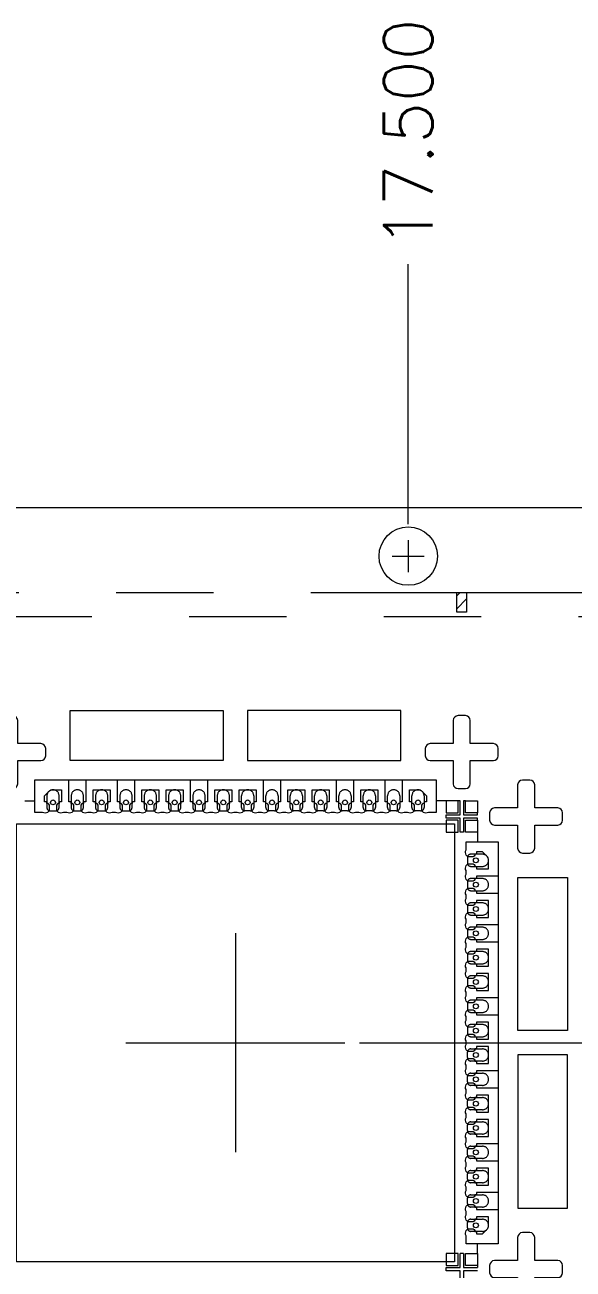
# Model space of a CAD drawing. Extents: x 0.5 to 10.25, y 0.33 to 6.92.
# Drawn here: x 3.053 to 3.616, y 5.642 to 6.92 of the extents above; entities that cross this region are included whole.
import ezdxf

# ---------------------------------------------------------------- set-up
doc = ezdxf.new("R2010")
doc.units = 0
doc.header["$LTSCALE"] = 0.006
doc.header["$MEASUREMENT"] = 0
doc.linetypes.add('CENTER', pattern=[2, 1.25, -0.25, 0.25, -0.25])
doc.linetypes.add('HIDDEN', pattern=[0.375, 0.25, -0.125])
doc.layers.get('0').update_dxf_attribs({"linetype": 'CONTINUOUS'})
for name, color, linetype in [('1', 7, 'CONTINUOUS'), ('1D', 7, 'CONTINUOUS'), ('3D', 7, 'CONTINUOUS')]:
    doc.layers.add(name, color=color, linetype=linetype)
doc.styles.add('SIMPLEX', font='SIMPLEX')

msp = doc.modelspace()

# ---------------------------------------------------------------- hatches: boundary and pattern name
at = {"layer": '1D', "lineweight": 13}
h = msp.add_hatch(dxfattribs=at)
h.set_pattern_fill('ANSI31', color=256, scale=0.075, style=0)
h.set_pattern_definition([(45, (12.572351, 6.208092), (-0.006629126, 0.006629126), [])])
h.paths.add_polyline_path([(3.041812, 3.107045), (3.031812, 3.107045), (3.031812, 3.087045), (3.041812, 3.087045)])
h.paths.add_polyline_path([(2.576812, 3.107045), (2.566812, 3.107045), (2.566812, 3.087045), (2.576812, 3.087045)])
h.paths.add_polyline_path([(2.111812, 3.107045), (2.101812, 3.107045), (2.101812, 3.087045), (2.111812, 3.087045)])
h.paths.add_polyline_path([(1.646812, 3.107045), (1.636812, 3.107045), (1.636812, 3.087045), (1.646812, 3.087045)])
h.paths.add_polyline_path([(3.506812, 3.107045), (3.496812, 3.107045), (3.496812, 3.087045), (3.506812, 3.087045)])
h.paths.add_polyline_path([(3.801807, 3.304545), (3.801807, 3.329545), (3.751812, 3.329545), (3.751812, 3.304545)])
h.paths.add_polyline_path([(3.801807, 4.234545), (3.801807, 4.259545), (3.751812, 4.259545), (3.751812, 4.234545)])
h.paths.add_polyline_path([(3.794307, 3.769545), (3.794307, 3.794545), (3.751812, 3.794545), (3.751812, 3.769545)])
h.paths.add_polyline_path([(3.794307, 5.629545), (3.794307, 5.654545), (3.751812, 5.654545), (3.751812, 5.629545)])
h.paths.add_polyline_path([(3.801807, 5.164545), (3.801807, 5.189545), (3.751812, 5.189545), (3.751812, 5.164545)])
h.paths.add_polyline_path([(3.794307, 4.699545), (3.794307, 4.724545), (3.751812, 4.724545), (3.751812, 4.699545)])
h.paths.add_polyline_path([(3.506812, 6.317045), (3.496812, 6.317045), (3.496812, 6.337045), (3.506812, 6.337045)])
h.paths.add_polyline_path([(3.801807, 6.094545), (3.801807, 6.119545), (3.751812, 6.119545), (3.751812, 6.094545)])
h.paths.add_polyline_path([(3.041812, 6.317045), (3.031812, 6.317045), (3.031812, 6.337045), (3.041812, 6.337045)])
h.paths.add_polyline_path([(2.576812, 6.317045), (2.566812, 6.317045), (2.566812, 6.337045), (2.576812, 6.337045)])
h.paths.add_polyline_path([(2.111812, 6.317045), (2.101812, 6.317045), (2.101812, 6.337045), (2.111812, 6.337045)])
h.paths.add_polyline_path([(1.646812, 6.317045), (1.636812, 6.317045), (1.636812, 6.337045), (1.646812, 6.337045)])
h.paths.add_polyline_path([(1.251812, 5.629545), (1.251812, 5.654545), (1.391812, 5.654545), (1.391812, 5.629545)])
h.paths.add_polyline_path([(1.251812, 6.094545), (1.251812, 6.119545), (1.391812, 6.119545), (1.391812, 6.094545)])
h.paths.add_polyline_path([(1.251812, 4.699545), (1.251812, 4.724545), (1.391812, 4.724545), (1.391812, 4.699545)])
h.paths.add_polyline_path([(1.251812, 5.164545), (1.251812, 5.189545), (1.391812, 5.189545), (1.391812, 5.164545)])
h.paths.add_polyline_path([(1.251812, 4.234545), (1.251812, 4.259545), (1.391812, 4.259545), (1.391812, 4.234545)])
h.paths.add_polyline_path([(1.251812, 3.769545), (1.251812, 3.794545), (1.391812, 3.794545), (1.391812, 3.769545)])
h.paths.add_polyline_path([(1.251812, 3.304545), (1.251812, 3.329545), (1.391812, 3.329545), (1.391812, 3.304545)])

# ---------------------------------------------------------------- linework, layer by layer
at = {"color": 0, "lineweight": 13}
for p, q in [((3.052948, 6.123172), (3.062914, 6.123172)), ((3.485684, 6.123182), (3.475709, 6.123182)), ((3.500039, 6.12317), (3.498062, 6.12317)), ((3.505562, 6.12317), (3.503584, 6.12317)), ((3.517937, 6.108795), (3.517937, 6.110795)), ((3.517937, 6.103295), (3.517937, 6.105295)), ((3.517948, 6.090918), (3.517948, 6.080942)), ((3.517959, 5.65817), (3.517959, 5.668148)), ((3.503584, 5.65817), (3.500039, 5.65817)), ((3.517937, 5.645795), (3.517937, 5.643795))]:
    msp.add_line(p, q, dxfattribs=at)
for points in [[(3.440562, 6.144545), (3.440562, 6.122063), (3.438062, 6.122063), (3.438062, 6.120559, 0.39913711), (3.435312, 6.117663), (3.435312, 6.114637, 0.27711491), (3.437166, 6.111548, 0.23940692), (3.442449, 6.111445, -0.11309496), (3.442885, 6.111545), (3.445739, 6.111545, -0.11309496), (3.446174, 6.111445, 0.23940692), (3.451457, 6.111548, 0.27711491), (3.453312, 6.114637), (3.453312, 6.117663, 0.39913711), (3.450562, 6.120559), (3.450562, 6.122063), (3.448062, 6.122063), (3.448062, 6.134545), (3.456834, 6.134545, -0.20158283), (3.461231, 6.132714), (3.465562, 6.128384), (3.465562, 6.122063), (3.463062, 6.122063), (3.463062, 6.120559, 0.39913711), (3.460312, 6.117663), (3.460312, 6.114637, 0.27711491), (3.462166, 6.111548, 0.23940701), (3.467449, 6.111445, -0.11309496), (3.467885, 6.111545), (3.475709, 6.111545), (3.475709, 6.144545), (3.062914, 6.144545)], [(3.062914, 6.144545), (3.062914, 6.111545), (3.070739, 6.111545, -0.11309496), (3.071174, 6.111445, 0.23940701), (3.076457, 6.111548, 0.27711491), (3.078312, 6.114637), (3.078312, 6.117663, 0.39913711), (3.075562, 6.120559), (3.075562, 6.122063), (3.073062, 6.122063), (3.073062, 6.128384), (3.077392, 6.132714, -0.20158283), (3.081789, 6.134545), (3.090562, 6.134545), (3.090562, 6.122063), (3.088062, 6.122063), (3.088062, 6.120559, 0.39913711), (3.085312, 6.117663), (3.085312, 6.114637, 0.27711491), (3.087166, 6.111548, 0.23940692), (3.092449, 6.111445, -0.11309496), (3.092885, 6.111545), (3.095739, 6.111545, -0.11309496), (3.096174, 6.111445, 0.23940692), (3.101457, 6.111548, 0.27711491), (3.103312, 6.114637), (3.103312, 6.117663, 0.39913711), (3.100562, 6.120559), (3.100562, 6.122063), (3.098062, 6.122063), (3.098062, 6.144545)], [(3.115562, 6.144545), (3.115562, 6.122063), (3.113062, 6.122063), (3.113062, 6.120559, 0.39913711), (3.110312, 6.117663), (3.110312, 6.114637, 0.27711491), (3.112166, 6.111548, 0.23940692), (3.117449, 6.111445, -0.11309496), (3.117885, 6.111545), (3.120739, 6.111545, -0.11309496), (3.121174, 6.111445, 0.23940692), (3.126457, 6.111548, 0.27711491), (3.128312, 6.114637), (3.128312, 6.117663, 0.39913711), (3.125562, 6.120559), (3.125562, 6.122063), (3.123062, 6.122063), (3.123062, 6.134545), (3.140562, 6.134545), (3.140562, 6.122063), (3.138062, 6.122063), (3.138062, 6.120559, 0.39913711), (3.135312, 6.117663), (3.135312, 6.114637, 0.27711491), (3.137166, 6.111548, 0.23940692), (3.142449, 6.111445, -0.11309496), (3.142885, 6.111545), (3.145739, 6.111545, -0.11309496), (3.146174, 6.111445, 0.23940692), (3.151457, 6.111548, 0.27711491), (3.153312, 6.114637), (3.153312, 6.117663, 0.39913711), (3.150562, 6.120559), (3.150562, 6.122063), (3.148062, 6.122063), (3.148062, 6.144545)], [(3.165562, 6.144545), (3.165562, 6.122063), (3.163062, 6.122063), (3.163062, 6.120559, 0.39913711), (3.160312, 6.117663), (3.160312, 6.114637, 0.27711491), (3.162166, 6.111548, 0.23940692), (3.167449, 6.111445, -0.11309496), (3.167885, 6.111545), (3.170739, 6.111545, -0.11309496), (3.171174, 6.111445, 0.23940692), (3.176457, 6.111548, 0.27711491), (3.178312, 6.114637), (3.178312, 6.117663, 0.39913711), (3.175562, 6.120559), (3.175562, 6.122063), (3.173062, 6.122063), (3.173062, 6.134545), (3.190562, 6.134545), (3.190562, 6.122063), (3.188062, 6.122063), (3.188062, 6.120559, 0.39913711), (3.185312, 6.117663), (3.185312, 6.114637, 0.27711491), (3.187166, 6.111548, 0.23940692), (3.192449, 6.111445, -0.11309496), (3.192885, 6.111545), (3.195739, 6.111545, -0.11309496), (3.196174, 6.111445, 0.23940692), (3.201457, 6.111548, 0.27711491), (3.203312, 6.114637), (3.203312, 6.117663, 0.39913711), (3.200562, 6.120559), (3.200562, 6.122063), (3.198062, 6.122063), (3.198062, 6.134545), (3.215562, 6.134545), (3.215562, 6.122063), (3.213062, 6.122063), (3.213062, 6.120559, 0.39913711), (3.210312, 6.117663), (3.210312, 6.114637, 0.27711491), (3.212166, 6.111548, 0.23940692), (3.217449, 6.111445, -0.11309496), (3.217885, 6.111545), (3.220739, 6.111545, -0.11309496), (3.221174, 6.111445, 0.23940692), (3.226457, 6.111548, 0.27711491), (3.228312, 6.114637), (3.228312, 6.117663, 0.39913711), (3.225562, 6.120559), (3.225562, 6.122063), (3.223062, 6.122063), (3.223062, 6.144545)], [(3.240562, 6.144545), (3.240562, 6.122063), (3.238062, 6.122063), (3.238062, 6.120559, 0.39913711), (3.235312, 6.117663), (3.235312, 6.114637, 0.27711491), (3.237166, 6.111548, 0.23940692), (3.242449, 6.111445, -0.11309496), (3.242885, 6.111545), (3.245739, 6.111545, -0.11309496), (3.246174, 6.111445, 0.23940692), (3.251457, 6.111548, 0.27711491), (3.253312, 6.114637), (3.253312, 6.117663, 0.39913711), (3.250562, 6.120559), (3.250562, 6.122063), (3.248062, 6.122063), (3.248062, 6.134545), (3.265562, 6.134545), (3.265562, 6.122063), (3.263062, 6.122063), (3.263062, 6.120559, 0.39913711), (3.260312, 6.117663), (3.260312, 6.114637, 0.27711491), (3.262166, 6.111548, 0.23940692), (3.267449, 6.111445, -0.11309496), (3.267885, 6.111545), (3.270739, 6.111545, -0.11309496), (3.271174, 6.111445, 0.23940692), (3.276457, 6.111548, 0.27711491), (3.278312, 6.114637), (3.278312, 6.117663, 0.39913711), (3.275562, 6.120559), (3.275562, 6.122063), (3.273062, 6.122063), (3.273062, 6.134545), (3.290562, 6.134545), (3.290562, 6.122063), (3.288062, 6.122063), (3.288062, 6.120559, 0.39913711), (3.285312, 6.117663), (3.285312, 6.114637, 0.27711491), (3.287166, 6.111548, 0.23940692), (3.292449, 6.111445, -0.11309496), (3.292885, 6.111545), (3.295739, 6.111545, -0.11309496), (3.296174, 6.111445, 0.23940692), (3.301457, 6.111548, 0.27711491), (3.303312, 6.114637), (3.303312, 6.117663, 0.39913711), (3.300562, 6.120559), (3.300562, 6.122063), (3.298062, 6.122063), (3.298062, 6.144545)], [(3.315562, 6.144545), (3.315562, 6.122063), (3.313062, 6.122063), (3.313062, 6.120559, 0.39913711), (3.310312, 6.117663), (3.310312, 6.114637, 0.27711491), (3.312166, 6.111548, 0.23940692), (3.317449, 6.111445, -0.11309496), (3.317885, 6.111545), (3.320739, 6.111545, -0.11309496), (3.321174, 6.111445, 0.23940692), (3.326457, 6.111548, 0.27711491), (3.328312, 6.114637), (3.328312, 6.117663, 0.39913711), (3.325562, 6.120559), (3.325562, 6.122063), (3.323062, 6.122063), (3.323062, 6.134545), (3.340562, 6.134545), (3.340562, 6.122063), (3.338062, 6.122063), (3.338062, 6.120559, 0.39913711), (3.335312, 6.117663), (3.335312, 6.114637, 0.27711491), (3.337166, 6.111548, 0.23940692), (3.342449, 6.111445, -0.11309496), (3.342885, 6.111545), (3.345739, 6.111545, -0.11309496), (3.346174, 6.111445, 0.23940692), (3.351457, 6.111548, 0.27711491), (3.353312, 6.114637), (3.353312, 6.117663, 0.39913711), (3.350562, 6.120559), (3.350562, 6.122063), (3.348062, 6.122063), (3.348062, 6.134545), (3.365562, 6.134545), (3.365562, 6.122063), (3.363062, 6.122063), (3.363062, 6.120559, 0.39913711), (3.360312, 6.117663), (3.360312, 6.114637, 0.27711491), (3.362166, 6.111548, 0.23940692), (3.367449, 6.111445, -0.11309496), (3.367885, 6.111545), (3.370739, 6.111545, -0.11309496), (3.371174, 6.111445, 0.23940692), (3.376457, 6.111548, 0.27711491), (3.378312, 6.114637), (3.378312, 6.117663, 0.39913711), (3.375562, 6.120559), (3.375562, 6.122063), (3.373062, 6.122063), (3.373062, 6.144545)], [(3.390562, 6.144545), (3.390562, 6.122063), (3.388062, 6.122063), (3.388062, 6.120559, 0.39913711), (3.385312, 6.117663), (3.385312, 6.114637, 0.27711491), (3.387166, 6.111548, 0.23940692), (3.392449, 6.111445, -0.11309496), (3.392885, 6.111545), (3.395739, 6.111545, -0.11309496), (3.396174, 6.111445, 0.23940692), (3.401457, 6.111548, 0.27711491), (3.403312, 6.114637), (3.403312, 6.117663, 0.39913711), (3.400562, 6.120559), (3.400562, 6.122063), (3.398062, 6.122063), (3.398062, 6.134545), (3.415562, 6.134545), (3.415562, 6.122063), (3.413062, 6.122063), (3.413062, 6.120559, 0.39913711), (3.410312, 6.117663), (3.410312, 6.114637, 0.27711491), (3.412166, 6.111548, 0.23940692), (3.417449, 6.111445, -0.11309496), (3.417885, 6.111545), (3.420739, 6.111545, -0.11309496), (3.421174, 6.111445, 0.23940692), (3.426457, 6.111548, 0.27711491), (3.428312, 6.114637), (3.428312, 6.117663, 0.39913711), (3.425562, 6.120559), (3.425562, 6.122063), (3.423062, 6.122063), (3.423062, 6.144545)], [(3.539312, 6.045795), (3.51683, 6.045795), (3.51683, 6.043295), (3.515326, 6.043295, -0.39913711), (3.51243, 6.040545), (3.509404, 6.040545, -0.27711491), (3.506315, 6.042399, -0.23940692), (3.506212, 6.047682, 0.11309496), (3.506312, 6.048118), (3.506312, 6.050972, 0.11309496), (3.506212, 6.051407, -0.23940692), (3.506315, 6.05669, -0.27711491), (3.509404, 6.058545), (3.51243, 6.058545, -0.39913711), (3.515326, 6.055795), (3.51683, 6.055795), (3.51683, 6.053295), (3.529312, 6.053295), (3.529312, 6.062067, 0.20158283), (3.527481, 6.066464), (3.523151, 6.070795), (3.51683, 6.070795), (3.51683, 6.068295), (3.515326, 6.068295, -0.39913711), (3.51243, 6.065545), (3.509404, 6.065545, -0.27711491), (3.506315, 6.067399, -0.23940701), (3.506212, 6.072682, 0.11309496), (3.506312, 6.073118), (3.506312, 6.080942), (3.539312, 6.080942), (3.539312, 5.668148)], [(3.539312, 5.995795), (3.51683, 5.995795), (3.51683, 5.993295), (3.515326, 5.993295, -0.39913711), (3.51243, 5.990545), (3.509404, 5.990545, -0.27711491), (3.506315, 5.992399, -0.23940692), (3.506212, 5.997682, 0.11309496), (3.506312, 5.998118), (3.506312, 6.000972, 0.11309496), (3.506212, 6.001407, -0.23940692), (3.506315, 6.00669, -0.27711491), (3.509404, 6.008545), (3.51243, 6.008545, -0.39913711), (3.515326, 6.005795), (3.51683, 6.005795), (3.51683, 6.003295), (3.529312, 6.003295), (3.529312, 6.020795), (3.51683, 6.020795), (3.51683, 6.018295), (3.515326, 6.018295, -0.39913711), (3.51243, 6.015545), (3.509404, 6.015545, -0.27711491), (3.506315, 6.017399, -0.23940692), (3.506212, 6.022682, 0.11309496), (3.506312, 6.023118), (3.506312, 6.025972, 0.11309496), (3.506212, 6.026407, -0.23940692), (3.506315, 6.03169, -0.27711491), (3.509404, 6.033545), (3.51243, 6.033545, -0.39913711), (3.515326, 6.030795), (3.51683, 6.030795), (3.51683, 6.028295), (3.539312, 6.028295)], [(3.539312, 5.920795), (3.51683, 5.920795), (3.51683, 5.918295), (3.515326, 5.918295, -0.39913711), (3.51243, 5.915545), (3.509404, 5.915545, -0.27711491), (3.506315, 5.917399, -0.23940692), (3.506212, 5.922682, 0.11309496), (3.506312, 5.923118), (3.506312, 5.925972, 0.11309496), (3.506212, 5.926407, -0.23940692), (3.506315, 5.93169, -0.27711491), (3.509404, 5.933545), (3.51243, 5.933545, -0.39913711), (3.515326, 5.930795), (3.51683, 5.930795), (3.51683, 5.928295), (3.529312, 5.928295), (3.529312, 5.945795), (3.51683, 5.945795), (3.51683, 5.943295), (3.515326, 5.943295, -0.39913711), (3.51243, 5.940545), (3.509404, 5.940545, -0.27711491), (3.506315, 5.942399, -0.23940692), (3.506212, 5.947682, 0.11309496), (3.506312, 5.948118), (3.506312, 5.950972, 0.11309496), (3.506212, 5.951407, -0.23940692), (3.506315, 5.95669, -0.27711491), (3.509404, 5.958545), (3.51243, 5.958545, -0.39913711), (3.515326, 5.955795), (3.51683, 5.955795), (3.51683, 5.953295), (3.529312, 5.953295), (3.529312, 5.970795), (3.51683, 5.970795), (3.51683, 5.968295), (3.515326, 5.968295, -0.39913711), (3.51243, 5.965545), (3.509404, 5.965545, -0.27711491), (3.506315, 5.967399, -0.23940692), (3.506212, 5.972682, 0.11309496), (3.506312, 5.973118), (3.506312, 5.975972, 0.11309496), (3.506212, 5.976407, -0.23940692), (3.506315, 5.98169, -0.27711491), (3.509404, 5.983545), (3.51243, 5.983545, -0.39913711), (3.515326, 5.980795), (3.51683, 5.980795), (3.51683, 5.978295), (3.539312, 5.978295)], [(3.539312, 5.845795), (3.51683, 5.845795), (3.51683, 5.843295), (3.515326, 5.843295, -0.39913711), (3.51243, 5.840545), (3.509404, 5.840545, -0.27711491), (3.506315, 5.842399, -0.23940692), (3.506212, 5.847682, 0.11309496), (3.506312, 5.848118), (3.506312, 5.850972, 0.11309496), (3.506212, 5.851407, -0.23940692), (3.506315, 5.85669, -0.27711491), (3.509404, 5.858545), (3.51243, 5.858545, -0.39913711), (3.515326, 5.855795), (3.51683, 5.855795), (3.51683, 5.853295), (3.529312, 5.853295), (3.529312, 5.870795), (3.51683, 5.870795), (3.51683, 5.868295), (3.515326, 5.868295, -0.39913711), (3.51243, 5.865545), (3.509404, 5.865545, -0.27711491), (3.506315, 5.867399, -0.23940692), (3.506212, 5.872682, 0.11309496), (3.506312, 5.873118), (3.506312, 5.875972, 0.11309496), (3.506212, 5.876407, -0.23940692), (3.506315, 5.88169, -0.27711491), (3.509404, 5.883545), (3.51243, 5.883545, -0.39913711), (3.515326, 5.880795), (3.51683, 5.880795), (3.51683, 5.878295), (3.529312, 5.878295), (3.529312, 5.895795), (3.51683, 5.895795), (3.51683, 5.893295), (3.515326, 5.893295, -0.39913711), (3.51243, 5.890545), (3.509404, 5.890545, -0.27711491), (3.506315, 5.892399, -0.23940692), (3.506212, 5.897682, 0.11309496), (3.506312, 5.898118), (3.506312, 5.900972, 0.11309496), (3.506212, 5.901407, -0.23940692), (3.506315, 5.90669, -0.27711491), (3.509404, 5.908545), (3.51243, 5.908545, -0.39913711), (3.515326, 5.905795), (3.51683, 5.905795), (3.51683, 5.903295), (3.539312, 5.903295)], [(3.539312, 5.770795), (3.51683, 5.770795), (3.51683, 5.768295), (3.515326, 5.768295, -0.39913711), (3.51243, 5.765545), (3.509404, 5.765545, -0.27711491), (3.506315, 5.767399, -0.23940692), (3.506212, 5.772682, 0.11309496), (3.506312, 5.773118), (3.506312, 5.775972, 0.11309496), (3.506212, 5.776407, -0.23940692), (3.506315, 5.78169, -0.27711491), (3.509404, 5.783545), (3.51243, 5.783545, -0.39913711), (3.515326, 5.780795), (3.51683, 5.780795), (3.51683, 5.778295), (3.529312, 5.778295), (3.529312, 5.795795), (3.51683, 5.795795), (3.51683, 5.793295), (3.515326, 5.793295, -0.39913711), (3.51243, 5.790545), (3.509404, 5.790545, -0.27711491), (3.506315, 5.792399, -0.23940692), (3.506212, 5.797682, 0.11309496), (3.506312, 5.798118), (3.506312, 5.800972, 0.11309496), (3.506212, 5.801407, -0.23940692), (3.506315, 5.80669, -0.27711491), (3.509404, 5.808545), (3.51243, 5.808545, -0.39913711), (3.515326, 5.805795), (3.51683, 5.805795), (3.51683, 5.803295), (3.529312, 5.803295), (3.529312, 5.820795), (3.51683, 5.820795), (3.51683, 5.818295), (3.515326, 5.818295, -0.39913711), (3.51243, 5.815545), (3.509404, 5.815545, -0.27711491), (3.506315, 5.817399, -0.23940692), (3.506212, 5.822682, 0.11309496), (3.506312, 5.823118), (3.506312, 5.825972, 0.11309496), (3.506212, 5.826407, -0.23940692), (3.506315, 5.83169, -0.27711491), (3.509404, 5.833545), (3.51243, 5.833545, -0.39913711), (3.515326, 5.830795), (3.51683, 5.830795), (3.51683, 5.828295), (3.539312, 5.828295)], [(3.539312, 5.720795), (3.51683, 5.720795), (3.51683, 5.718295), (3.515326, 5.718295, -0.39913711), (3.51243, 5.715545), (3.509404, 5.715545, -0.27711491), (3.506315, 5.717399, -0.23940692), (3.506212, 5.722682, 0.11309496), (3.506312, 5.723118), (3.506312, 5.725972, 0.11309496), (3.506212, 5.726407, -0.23940692), (3.506315, 5.73169, -0.27711491), (3.509404, 5.733545), (3.51243, 5.733545, -0.39913711), (3.515326, 5.730795), (3.51683, 5.730795), (3.51683, 5.728295), (3.529312, 5.728295), (3.529312, 5.745795), (3.51683, 5.745795), (3.51683, 5.743295), (3.515326, 5.743295, -0.39913711), (3.51243, 5.740545), (3.509404, 5.740545, -0.27711491), (3.506315, 5.742399, -0.23940692), (3.506212, 5.747682, 0.11309496), (3.506312, 5.748118), (3.506312, 5.750972, 0.11309496), (3.506212, 5.751407, -0.23940692), (3.506315, 5.75669, -0.27711491), (3.509404, 5.758545), (3.51243, 5.758545, -0.39913711), (3.515326, 5.755795), (3.51683, 5.755795), (3.51683, 5.753295), (3.539312, 5.753295)], [(3.539312, 5.668148), (3.506312, 5.668148), (3.506312, 5.675972, 0.11309496), (3.506212, 5.676407, -0.23940701), (3.506315, 5.68169, -0.27711491), (3.509404, 5.683545), (3.51243, 5.683545, -0.39913711), (3.515326, 5.680795), (3.51683, 5.680795), (3.51683, 5.678295), (3.523151, 5.678295), (3.527481, 5.682626, 0.20158283), (3.529312, 5.687023), (3.529312, 5.695795), (3.51683, 5.695795), (3.51683, 5.693295), (3.515326, 5.693295, -0.39913711), (3.51243, 5.690545), (3.509404, 5.690545, -0.27711491), (3.506315, 5.692399, -0.23940692), (3.506212, 5.697682, 0.11309496), (3.506312, 5.698118), (3.506312, 5.700972, 0.11309496), (3.506212, 5.701407, -0.23940692), (3.506315, 5.70669, -0.27711491), (3.509404, 5.708545), (3.51243, 5.708545, -0.39913711), (3.515326, 5.705795), (3.51683, 5.705795), (3.51683, 5.703295), (3.539312, 5.703295)]]:
    msp.add_lwpolyline(points, format="xyb", dxfattribs=at)
for points in [[(3.498062, 6.12317), (3.485687, 6.12317), (3.485687, 6.110795), (3.498062, 6.110795)], [(3.505562, 6.12317), (3.517937, 6.12317), (3.517937, 6.110795), (3.505562, 6.110795)], [(3.498062, 6.103295), (3.485687, 6.103295), (3.485687, 6.09092), (3.498062, 6.09092)], [(3.505562, 6.103295), (3.517937, 6.103295), (3.517937, 6.09092), (3.505562, 6.09092)], [(3.498062, 5.65817), (3.485687, 5.65817), (3.485687, 5.645795), (3.498062, 5.645795)], [(3.505562, 5.65817), (3.517937, 5.65817), (3.517937, 5.645795), (3.505562, 5.645795)]]:
    msp.add_lwpolyline(points, close=True, dxfattribs=at)
for centre in [(3.081812, 6.121545), (3.106812, 6.121545), (3.131812, 6.121545), (3.156812, 6.121545), (3.181812, 6.121545), (3.206812, 6.121545), (3.231812, 6.121545), (3.256812, 6.121545), (3.281812, 6.121545), (3.306812, 6.121545), (3.331812, 6.121545), (3.356812, 6.121545), (3.381812, 6.121545), (3.406812, 6.121545), (3.431812, 6.121545), (3.456812, 6.121545), (3.516312, 6.062045), (3.516312, 6.037045), (3.516312, 6.012045), (3.516312, 5.987045), (3.516312, 5.962045), (3.516312, 5.937045), (3.516312, 5.912045), (3.516312, 5.887045), (3.516312, 5.862045), (3.516312, 5.837045), (3.516312, 5.812045), (3.516312, 5.787045), (3.516312, 5.762045), (3.516312, 5.737045), (3.516312, 5.712045), (3.516312, 5.687045)]:
    msp.add_circle(centre, 0.0025, dxfattribs=at)
at = {"layer": '1', "lineweight": 13}
msp.add_line((1.321812, 6.424545), (3.751874, 6.424545), dxfattribs=at)
for points in [[(3.256812, 6.215795), (3.256812, 6.164545), (3.099312, 6.164545), (3.099312, 6.215795)], [(3.281812, 6.215795), (3.281812, 6.164545), (3.439312, 6.164545), (3.439312, 6.215795)], [(3.610562, 5.887045), (3.559312, 5.887045), (3.559312, 6.044545), (3.610562, 6.044545)], [(3.610562, 5.862045), (3.559312, 5.862045), (3.559312, 5.704545), (3.610562, 5.704545)]]:
    msp.add_lwpolyline(points, close=True, dxfattribs=at)
for points in [[(3.040562, 6.13567, 0.41421356), (3.045562, 6.14067), (3.045562, 6.16442), (3.069312, 6.16442, 0.41421356), (3.074312, 6.16942), (3.074312, 6.17692, 0.41421356), (3.069312, 6.18192), (3.045562, 6.18192), (3.045562, 6.20567, 0.41421356), (3.040562, 6.21067), (3.033062, 6.21067, 0.41421356), (3.028062, 6.20567), (3.028062, 6.18192), (3.004312, 6.18192, 0.41421356), (2.999312, 6.17692), (2.999312, 6.16942, 0.41421356), (3.004312, 6.16442), (3.028062, 6.16442), (3.028062, 6.14067, 0.41421356), (3.033062, 6.13567)], [(3.505562, 6.13567, 0.41421356), (3.510562, 6.14067), (3.510562, 6.16442), (3.534312, 6.16442, 0.41421356), (3.539312, 6.16942), (3.539312, 6.17692, 0.41421356), (3.534312, 6.18192), (3.510562, 6.18192), (3.510562, 6.20567, 0.41421356), (3.505562, 6.21067), (3.498062, 6.21067, 0.41421356), (3.493062, 6.20567), (3.493062, 6.18192), (3.469312, 6.18192, 0.41421356), (3.464312, 6.17692), (3.464312, 6.16942, 0.41421356), (3.469312, 6.16442), (3.493062, 6.16442), (3.493062, 6.14067, 0.41421356), (3.498062, 6.13567)], [(3.530437, 6.103295, 0.41421356), (3.535437, 6.098295), (3.559187, 6.098295), (3.559187, 6.074545, 0.41421356), (3.564187, 6.069545), (3.571687, 6.069545, 0.41421356), (3.576687, 6.074545), (3.576687, 6.098295), (3.600437, 6.098295, 0.41421356), (3.605437, 6.103295), (3.605437, 6.110795, 0.41421356), (3.600437, 6.115795), (3.576687, 6.115795), (3.576687, 6.139545, 0.41421356), (3.571687, 6.144545), (3.564187, 6.144545, 0.41421356), (3.559187, 6.139545), (3.559187, 6.115795), (3.535437, 6.115795, 0.41421356), (3.530437, 6.110795)], [(3.530437, 5.638295, 0.41421356), (3.535437, 5.633295), (3.559187, 5.633295), (3.559187, 5.609545, 0.41421356), (3.564187, 5.604545), (3.571687, 5.604545, 0.41421356), (3.576687, 5.609545), (3.576687, 5.633295), (3.600437, 5.633295, 0.41421356), (3.605437, 5.638295), (3.605437, 5.645795, 0.41421356), (3.600437, 5.650795), (3.576687, 5.650795), (3.576687, 5.674545, 0.41421356), (3.571687, 5.679545), (3.564187, 5.679545, 0.41421356), (3.559187, 5.674545), (3.559187, 5.650795), (3.535437, 5.650795, 0.41421356), (3.530437, 5.645795)]]:
    msp.add_lwpolyline(points, format="xyb", close=True, dxfattribs=at)
msp.add_circle((3.446812, 6.374545), 0.03, dxfattribs=at)
at = {"layer": '1D', "lineweight": 13}
for p, q in [((3.446812, 6.407533), (3.446812, 6.674545)), ((3.446812, 6.391033), (3.446812, 6.358057)), ((3.430324, 6.374545), (3.4633, 6.374545)), ((3.496812, 6.317045), (3.496812, 6.337045)), ((3.496812, 6.337045), (3.506812, 6.337045)), ((3.506812, 6.337045), (3.506812, 6.317045)), ((3.506812, 6.317045), (3.496812, 6.317045)), ((3.396812, 5.874545), (4.113986, 5.874545))]:
    msp.add_line(p, q, dxfattribs=at)
at = {"layer": '1D', "linetype": 'CENTER', "lineweight": 13, "ltscale": 50}
msp.add_line((1.321813, 6.337045), (3.801957, 6.337045), dxfattribs=at)
at = {"layer": '1D', "linetype": 'HIDDEN', "lineweight": 13, "ltscale": 50}
msp.add_line((3.721812, 6.312045), (1.421812, 6.312045), dxfattribs=at)
at = {"layer": '1D', "linetype": 'CENTER', "lineweight": 13, "ltscale": 40}
for p, q in [((3.269312, 5.987045), (3.269312, 5.762045)), ((3.156812, 5.874545), (3.381812, 5.874545))]:
    msp.add_line(p, q, dxfattribs=at)
at = {"layer": '1D', "linetype": 'CENTER', "lineweight": 13, "ltscale": 70}
msp.add_lwpolyline([(3.494312, 5.649545), (3.044312, 5.649545), (3.044312, 6.099545), (3.494312, 6.099545)], close=True, dxfattribs=at)
at = {"layer": '3D', "color": 0, "linetype": 'HIDDEN', "lineweight": 13, "ltscale": 40}
for points in [[(3.075562, 6.128295), (3.075562, 6.116295, 0.41421338), (3.079062, 6.112795), (3.084562, 6.112795, 0.41421317), (3.088062, 6.116295), (3.088062, 6.128295, 0.99999966)], [(3.100562, 6.128295), (3.100562, 6.116295, 0.41421338), (3.104062, 6.112795), (3.109562, 6.112795, 0.41421317), (3.113062, 6.116295), (3.113062, 6.128295, 0.99999966)], [(3.125562, 6.128295), (3.125562, 6.116295, 0.41421338), (3.129062, 6.112795), (3.134562, 6.112795, 0.41421317), (3.138062, 6.116295), (3.138062, 6.128295, 0.99999966)], [(3.150562, 6.128295), (3.150562, 6.116295, 0.41421338), (3.154062, 6.112795), (3.159562, 6.112795, 0.41421317), (3.163062, 6.116295), (3.163062, 6.128295, 0.99999966)], [(3.175562, 6.128295), (3.175562, 6.116295, 0.41421338), (3.179062, 6.112795), (3.184562, 6.112795, 0.41421317), (3.188062, 6.116295), (3.188062, 6.128295, 0.99999966)], [(3.200562, 6.128295), (3.200562, 6.116295, 0.41421338), (3.204062, 6.112795), (3.209562, 6.112795, 0.41421317), (3.213062, 6.116295), (3.213062, 6.128295, 0.99999966)], [(3.225562, 6.128295), (3.225562, 6.116295, 0.41421338), (3.229062, 6.112795), (3.234562, 6.112795, 0.41421317), (3.238062, 6.116295), (3.238062, 6.128295, 0.99999966)], [(3.250562, 6.128295), (3.250562, 6.116295, 0.41421338), (3.254062, 6.112795), (3.259562, 6.112795, 0.41421317), (3.263062, 6.116295), (3.263062, 6.128295, 0.99999966)], [(3.288062, 6.128295), (3.288062, 6.116295, -0.41421338), (3.284562, 6.112795), (3.279062, 6.112795, -0.41421317), (3.275562, 6.116295), (3.275562, 6.128295, -0.99999966)], [(3.313062, 6.128295), (3.313062, 6.116295, -0.41421338), (3.309562, 6.112795), (3.304062, 6.112795, -0.41421317), (3.300562, 6.116295), (3.300562, 6.128295, -0.99999966)], [(3.338062, 6.128295), (3.338062, 6.116295, -0.41421338), (3.334562, 6.112795), (3.329062, 6.112795, -0.41421317), (3.325562, 6.116295), (3.325562, 6.128295, -0.99999966)], [(3.363062, 6.128295), (3.363062, 6.116295, -0.41421338), (3.359562, 6.112795), (3.354062, 6.112795, -0.41421317), (3.350562, 6.116295), (3.350562, 6.128295, -0.99999966)], [(3.388062, 6.128295), (3.388062, 6.116295, -0.41421338), (3.384562, 6.112795), (3.379062, 6.112795, -0.41421317), (3.375562, 6.116295), (3.375562, 6.128295, -0.99999966)], [(3.413062, 6.128295), (3.413062, 6.116295, -0.41421338), (3.409562, 6.112795), (3.404062, 6.112795, -0.41421317), (3.400562, 6.116295), (3.400562, 6.128295, -0.99999966)], [(3.438062, 6.128295), (3.438062, 6.116295, -0.41421338), (3.434562, 6.112795), (3.429062, 6.112795, -0.41421317), (3.425562, 6.116295), (3.425562, 6.128295, -0.99999966)], [(3.463062, 6.128295), (3.463062, 6.116295, -0.41421338), (3.459562, 6.112795), (3.454062, 6.112795, -0.41421317), (3.450562, 6.116295), (3.450562, 6.128295, -0.99999966)], [(3.523062, 6.068295), (3.511062, 6.068295, 0.41421338), (3.507562, 6.064795), (3.507562, 6.059295, 0.41421317), (3.511062, 6.055795), (3.523062, 6.055795, 0.99999966)], [(3.523062, 6.043295), (3.511062, 6.043295, 0.41421338), (3.507562, 6.039795), (3.507562, 6.034295, 0.41421317), (3.511062, 6.030795), (3.523062, 6.030795, 0.99999966)], [(3.523062, 6.018295), (3.511062, 6.018295, 0.41421338), (3.507562, 6.014795), (3.507562, 6.009295, 0.41421317), (3.511062, 6.005795), (3.523062, 6.005795, 0.99999966)], [(3.523062, 5.993295), (3.511062, 5.993295, 0.41421338), (3.507562, 5.989795), (3.507562, 5.984295, 0.41421317), (3.511062, 5.980795), (3.523062, 5.980795, 0.99999966)], [(3.523062, 5.968295), (3.511062, 5.968295, 0.41421338), (3.507562, 5.964795), (3.507562, 5.959295, 0.41421317), (3.511062, 5.955795), (3.523062, 5.955795, 0.99999966)], [(3.523062, 5.943295), (3.511062, 5.943295, 0.41421338), (3.507562, 5.939795), (3.507562, 5.934295, 0.41421317), (3.511062, 5.930795), (3.523062, 5.930795, 0.99999966)], [(3.523062, 5.918295), (3.511062, 5.918295, 0.41421338), (3.507562, 5.914795), (3.507562, 5.909295, 0.41421317), (3.511062, 5.905795), (3.523062, 5.905795, 0.99999966)], [(3.523062, 5.893295), (3.511062, 5.893295, 0.41421338), (3.507562, 5.889795), (3.507562, 5.884295, 0.41421317), (3.511062, 5.880795), (3.523062, 5.880795, 0.99999966)], [(3.523062, 5.855795), (3.511062, 5.855795, -0.41421338), (3.507562, 5.859295), (3.507562, 5.864795, -0.41421317), (3.511062, 5.868295), (3.523062, 5.868295, -0.99999966)], [(3.523062, 5.830795), (3.511062, 5.830795, -0.41421338), (3.507562, 5.834295), (3.507562, 5.839795, -0.41421317), (3.511062, 5.843295), (3.523062, 5.843295, -0.99999966)], [(3.523062, 5.805795), (3.511062, 5.805795, -0.41421338), (3.507562, 5.809295), (3.507562, 5.814795, -0.41421317), (3.511062, 5.818295), (3.523062, 5.818295, -0.99999966)], [(3.523062, 5.780795), (3.511062, 5.780795, -0.41421338), (3.507562, 5.784295), (3.507562, 5.789795, -0.41421317), (3.511062, 5.793295), (3.523062, 5.793295, -0.99999966)], [(3.523062, 5.755795), (3.511062, 5.755795, -0.41421338), (3.507562, 5.759295), (3.507562, 5.764795, -0.41421317), (3.511062, 5.768295), (3.523062, 5.768295, -0.99999966)], [(3.523062, 5.730795), (3.511062, 5.730795, -0.41421338), (3.507562, 5.734295), (3.507562, 5.739795, -0.41421317), (3.511062, 5.743295), (3.523062, 5.743295, -0.99999966)], [(3.523062, 5.705795), (3.511062, 5.705795, -0.41421338), (3.507562, 5.709295), (3.507562, 5.714795, -0.41421317), (3.511062, 5.718295), (3.523062, 5.718295, -0.99999966)], [(3.523062, 5.680795), (3.511062, 5.680795, -0.41421338), (3.507562, 5.684295), (3.507562, 5.689795, -0.41421317), (3.511062, 5.693295), (3.523062, 5.693295, -0.99999966)]]:
    msp.add_lwpolyline(points, format="xyb", close=True, dxfattribs=at)
at = {"layer": '3D', "color": 0, "linetype": 'HIDDEN', "lineweight": 13, "ltscale": 10}
for points in [[(3.517937, 6.105295), (3.503584, 6.105295), (3.503584, 6.09092), (3.501789, 6.09092), (3.500039, 6.09092), (3.500039, 6.105295), (3.485687, 6.105295), (3.485687, 6.108795), (3.500039, 6.108795), (3.500039, 6.12317)], [(3.503584, 6.12317), (3.503584, 6.108795), (3.517937, 6.108795)], [(3.517937, 5.640295), (3.503584, 5.640295), (3.503584, 5.62592), (3.501789, 5.62592), (3.500039, 5.62592), (3.500039, 5.640295), (3.485687, 5.640295), (3.485687, 5.643795), (3.500039, 5.643795), (3.500039, 5.65817)], [(3.503584, 5.65817), (3.503584, 5.643795), (3.517937, 5.643795)]]:
    msp.add_lwpolyline(points, dxfattribs=at)

# ---------------------------------------------------------------- texts
at = {"layer": '1D', "lineweight": 13, "style": 'SIMPLEX'}
msp.add_text('17.500', height=0.05, rotation=90, dxfattribs=at).set_placement((3.471812, 6.691045))

doc.saveas('drawing.dxf')
